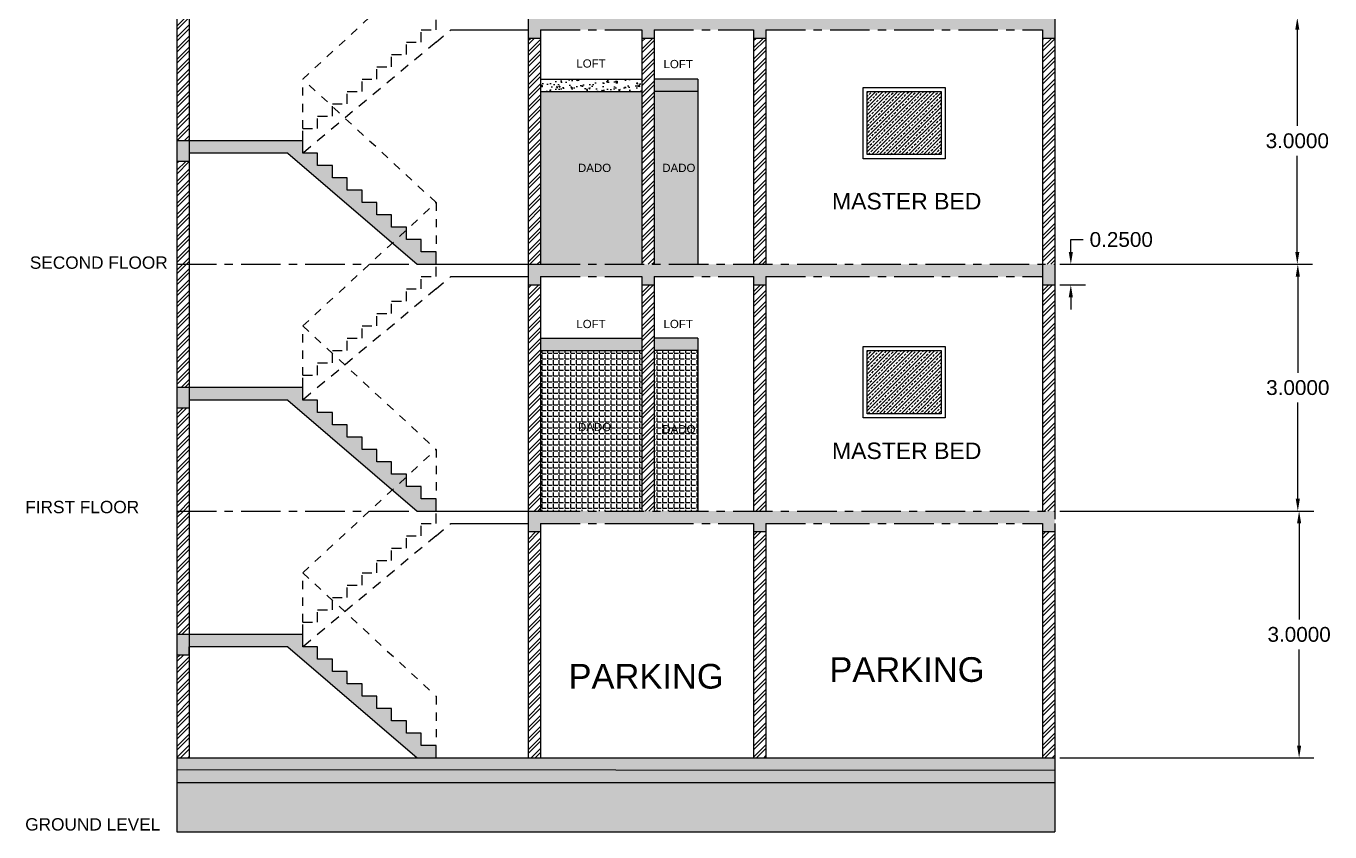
# Model space of a CAD drawing. Header units: millimetres. Extents: x 2637 to 2769, y 1120 to 1169.
# Drawn here: x 2748.76 to 2764.61, y 1136.3 to 1146.09 of the extents above; entities that cross this region are included whole.
import ezdxf

# ---------------------------------------------------------------- set-up
doc = ezdxf.new("R2010")
doc.units = ezdxf.units.MM
for name, pattern in [('ACAD_ISO02W100', [15, 12, -3]), ('ACAD_ISO04W100', [30, 24, -3, 0, -3]), ('ACAD_ISO07W100', [3, 0, -3])]:
    doc.linetypes.add(name, pattern=pattern)
doc.styles.get("Standard").update_dxf_attribs({"font": 'arial.ttf'})
doc.dimstyles.get("Standard").update_dxf_attribs({"dimtxt": 0.18, "dimasz": 0.15, "dimexe": 0.18, "dimexo": 0.0625, "dimgap": 0.09, "dimtad": 0, "dimtih": 1, "dimtoh": 1, "dimdec": 4, "dimzin": 0, "dimdsep": 46, "dimtxsty": 'Standard', "dimcen": 0.09, "dimadec": 0, "dimazin": 0, "dimtfac": 1, "dimtdec": 4, "dimtofl": 0, "dimtmove": 0, "dimatfit": 3, "dimfxl": 1, "dimtolj": 1, "dimtzin": 0, "dimarcsym": 0})
pattern_1 = [(50, (-29.05243, 0), (0.182184669, -0.0159390855), [0.01905, -0.20955]), (355, (-29.05243, 0), (-0.035243421, 0.191056845), [0.01524, -0.167640584]), (100.451445, (-29.03725, -0.00133), (0.146941247, 0.175117752), [0.016190009, -0.178090245]), (46.1842, (-29.05243, 0.0508), (0.271079041, -0.042042328), [0.028575, -0.314325]), (96.635558, (-29.02984, 0.0473), (0.237404134, 0.247426125), [0.024285023, -0.267135608]), (351.184151, (-29.05243, 0.0508), (0.237404134, 0.247426125), [0.022859967, -0.251459732]), (21, (-29.02703, 0.0381), (0.151614391, -0.102265198), [0.01905, -0.20955]), (326, (-29.02703, 0.0381), (0.061802028, 0.184187966), [0.01524, -0.16764]), (71.451445, (-29.0144, 0.02958), (0.213416419, 0.081922769), [0.016190009, -0.178089938]), (37.5, (-29.052435, 0), (0.0030886033, 0.0845550389), [0, -0.165608, 0, -0.17018, 0, -0.168275]), (7.5, (-29.052435, 0), (0.0668196625, 0.1001805748), [0, -0.097028, 0, -0.161798, 0, -0.064135]), (327.5, (-29.10908, 0), (0.1355905952, -0.005728744), [0, -0.0635, 0, -0.19812, 0, -0.26289]), (317.5, (-29.13448, 0), (0.1481291814, 0.025426491), [0, -0.08255, 0, -0.131572, 0, -0.18669])]
pattern_2 = [(0, (-29.052435, 0), (0, 0.06985), [0.0508, -0.01905]), (90, (-29.052435, 0), (-0.06985, 4e-18), [0.0508, -0.01905])]
pattern_3 = [(45, (-29.052435, 0), (-0.067351921, 0.067351921), []), (45, (-29.00753, 0), (-0.067351921, 0.067351921), [])]

# ---------------------------------------------------------------- blocks, each defined once
blk = doc.blocks.new('*D41')
at = {"color": 0, "linetype": 'Continuous', "lineweight": -2, "ltscale": 0.0001, "transparency": 16777216}
for p, q in [((2761.323, 1140.196), (2764.411, 1140.196)), ((2764.231, 1140.046), (2764.231, 1138.878)), ((2764.231, 1137.346), (2764.231, 1138.514)), ((2761.323, 1137.196), (2764.411, 1137.196))]:
    blk.add_line(p, q, dxfattribs=at)
at = {"color": 0, "linetype": 'Continuous', "ltscale": 0.0001, "transparency": 16777216}
for points in [[(2764.206, 1140.046), (2764.256, 1140.046), (2764.231, 1140.196)], [(2764.206, 1137.346), (2764.256, 1137.346), (2764.231, 1137.196)]]:
    blk.add_solid(points, dxfattribs=at)
at = {"layer": 'Defpoints', "color": 0, "linetype": 'Continuous', "ltscale": 0.0001, "transparency": 16777216}
for p in [(2761.26, 1140.196), (2764.231, 1140.196), (2761.26, 1137.196)]:
    blk.add_point(p, dxfattribs=at)
at = {"color": 0, "linetype": 'Continuous', "ltscale": 0.0001, "transparency": 16777216, "insert": (2764.231, 1138.696), "char_height": 0.18, "attachment_point": 5}
blk.add_mtext('\\A1;3.0000', dxfattribs=at)
blk = doc.blocks.new('*D42')
at = {"color": 0, "linetype": 'Continuous', "lineweight": -2, "ltscale": 0.0001, "transparency": 16777216}
for p, q in [((2761.323, 1143.196), (2764.395, 1143.196)), ((2764.215, 1143.046), (2764.215, 1141.878)), ((2764.215, 1140.346), (2764.215, 1141.514)), ((2761.323, 1140.196), (2764.395, 1140.196))]:
    blk.add_line(p, q, dxfattribs=at)
at = {"color": 0, "linetype": 'Continuous', "ltscale": 0.0001, "transparency": 16777216}
for points in [[(2764.19, 1143.046), (2764.24, 1143.046), (2764.215, 1143.196)], [(2764.19, 1140.346), (2764.24, 1140.346), (2764.215, 1140.196)]]:
    blk.add_solid(points, dxfattribs=at)
at = {"layer": 'Defpoints', "color": 0, "linetype": 'Continuous', "ltscale": 0.0001, "transparency": 16777216}
for p in [(2761.26, 1143.196), (2764.215, 1143.196), (2761.26, 1140.196)]:
    blk.add_point(p, dxfattribs=at)
at = {"color": 0, "linetype": 'Continuous', "ltscale": 0.0001, "transparency": 16777216, "insert": (2764.215, 1141.696), "char_height": 0.18, "attachment_point": 5}
blk.add_mtext('\\A1;3.0000', dxfattribs=at)
blk = doc.blocks.new('*D43')
at = {"color": 0, "linetype": 'Continuous', "lineweight": -2, "ltscale": 0.0001, "transparency": 16777216}
for p, q in [((2761.323, 1146.196), (2764.389, 1146.196)), ((2764.209, 1146.046), (2764.209, 1144.878)), ((2764.209, 1143.346), (2764.209, 1144.514)), ((2761.323, 1143.196), (2764.389, 1143.196))]:
    blk.add_line(p, q, dxfattribs=at)
at = {"color": 0, "linetype": 'Continuous', "ltscale": 0.0001, "transparency": 16777216}
for points in [[(2764.184, 1146.046), (2764.234, 1146.046), (2764.209, 1146.196)], [(2764.184, 1143.346), (2764.234, 1143.346), (2764.209, 1143.196)]]:
    blk.add_solid(points, dxfattribs=at)
at = {"layer": 'Defpoints', "color": 0, "linetype": 'Continuous', "ltscale": 0.0001, "transparency": 16777216}
for p in [(2761.26, 1146.196), (2764.209, 1146.196), (2761.26, 1143.196)]:
    blk.add_point(p, dxfattribs=at)
at = {"color": 0, "linetype": 'Continuous', "ltscale": 0.0001, "transparency": 16777216, "insert": (2764.209, 1144.696), "char_height": 0.18, "attachment_point": 5}
blk.add_mtext('\\A1;3.0000', dxfattribs=at)
blk = doc.blocks.new('*D47')
at = {"color": 0, "linetype": 'Continuous', "lineweight": -2, "ltscale": 0.0001, "transparency": 16777216}
for p, q in [((2761.456, 1143.346), (2761.456, 1143.496)), ((2761.456, 1143.496), (2761.606, 1143.496)), ((2761.323, 1143.196), (2761.636, 1143.196)), ((2761.323, 1142.946), (2761.636, 1142.946)), ((2761.456, 1142.796), (2761.456, 1142.646))]:
    blk.add_line(p, q, dxfattribs=at)
at = {"color": 0, "linetype": 'Continuous', "ltscale": 0.0001, "transparency": 16777216}
for points in [[(2761.431, 1143.346), (2761.481, 1143.346), (2761.456, 1143.196)], [(2761.431, 1142.796), (2761.481, 1142.796), (2761.456, 1142.946)]]:
    blk.add_solid(points, dxfattribs=at)
at = {"layer": 'Defpoints', "color": 0, "linetype": 'Continuous', "ltscale": 0.0001, "transparency": 16777216}
for p in [(2761.26, 1143.196), (2761.456, 1143.196), (2761.26, 1142.946)]:
    blk.add_point(p, dxfattribs=at)
at = {"color": 0, "linetype": 'Continuous', "ltscale": 0.0001, "transparency": 16777216, "insert": (2762.069, 1143.496), "char_height": 0.18, "attachment_point": 5}
blk.add_mtext('\\A1;0.2500', dxfattribs=at)

msp = doc.modelspace()

# ---------------------------------------------------------------- hatches: boundary and pattern name
at = {"linetype": 'Continuous', "ltscale": 0.0001}
h = msp.add_hatch(dxfattribs=at)
h.set_pattern_fill('ANSI32', color=0, scale=0.01)
h.set_pattern_definition(pattern_3)
h.paths.add_polyline_path([(2755.01019, 1145.9461), (2754.86019, 1145.9461), (2754.86019, 1143.1961), (2755.01019, 1143.1961)])
h.paths.add_polyline_path([(2757.74991, 1145.9461), (2757.60019, 1145.9461), (2757.60019, 1143.1961), (2757.74991, 1143.1961)])
h.paths.add_polyline_path([(2756.39019, 1145.9461), (2756.24019, 1145.9461), (2756.24019, 1143.1961), (2756.39019, 1143.1961)])
h.paths.add_polyline_path([(2761.26019, 1145.9461), (2761.11019, 1145.9461), (2761.11019, 1143.1961), (2761.26019, 1143.1961)])
h.paths.add_polyline_path([(2750.74019, 1146.1961), (2750.59019, 1146.1961), (2750.59019, 1144.6961), (2750.74019, 1144.6961)])
h.paths.add_polyline_path([(2750.74019, 1147.4461), (2750.59019, 1147.4461), (2750.59019, 1146.1961), (2750.74019, 1146.1961)])
h.paths.add_polyline_path([(2750.74019, 1149.1961), (2750.59019, 1149.1961), (2750.59019, 1147.6961), (2750.74019, 1147.6961)])
h.paths.add_polyline_path([(2750.74019, 1152.2461), (2754.86019, 1152.2461), (2754.86019, 1149.1961), (2755.01019, 1149.1961), (2755.01019, 1152.3961), (2750.59019, 1152.3961), (2750.59019, 1149.1961), (2750.74019, 1149.1961)])
h.paths.add_polyline_path([(2755.01019, 1148.9461), (2754.86019, 1148.9461), (2754.86019, 1146.1961), (2755.01019, 1146.1961)])
h.paths.add_polyline_path([(2756.39019, 1148.9461), (2756.24019, 1148.9461), (2756.24019, 1146.1961), (2756.39019, 1146.1961)])
h.paths.add_polyline_path([(2757.74991, 1148.9461), (2757.60019, 1148.9461), (2757.60019, 1146.1961), (2757.74991, 1146.1961)])
h.paths.add_polyline_path([(2761.26019, 1148.9461), (2761.11019, 1148.9461), (2761.11019, 1146.1961), (2761.26019, 1146.1961)])
at = {"linetype": 'ACAD_ISO07W100', "ltscale": 0.0001}
h = msp.add_hatch(dxfattribs=at)
h.set_pattern_fill('AR-CONC', color=0, scale=0.001)
h.set_pattern_definition(pattern_1)
h.paths.add_polyline_path([(2752.12019, 1138.6961), (2750.74019, 1138.6961), (2750.74019, 1138.5461), (2751.94019, 1138.5461), (2753.51016, 1137.1961), (2753.74019, 1137.1961), (2753.74019, 1137.3461), (2753.56019, 1137.3461), (2753.56019, 1137.4961), (2753.38019, 1137.4961), (2753.38019, 1137.6461), (2753.20019, 1137.6461), (2753.20019, 1137.7961), (2753.02019, 1137.7961), (2753.02019, 1137.9461), (2752.84019, 1137.9461), (2752.84019, 1138.0961), (2752.66019, 1138.0961), (2752.66019, 1138.2461), (2752.48019, 1138.2461), (2752.48019, 1138.3961), (2752.30019, 1138.3961), (2752.30019, 1138.5461), (2752.12019, 1138.5461)])
h.paths.add_polyline_path([(2750.74019, 1138.6961), (2750.59019, 1138.6961), (2750.59019, 1138.4461), (2750.74019, 1138.4461), (2750.74019, 1138.5461)])
h.paths.add_polyline_path([(2750.74019, 1141.6961), (2750.59019, 1141.6961), (2750.59019, 1141.4461), (2750.74019, 1141.4461)])
h.paths.add_polyline_path([(2752.12019, 1141.6961), (2750.74019, 1141.6961), (2750.74019, 1141.5461), (2751.94019, 1141.5461), (2753.20945, 1140.45467), (2753.38019, 1140.61276), (2753.38019, 1140.6461), (2753.20019, 1140.6461), (2753.20019, 1140.7961), (2753.02019, 1140.7961), (2753.02019, 1140.9461), (2752.84019, 1140.9461), (2752.84019, 1141.0961), (2752.66019, 1141.0961), (2752.66019, 1141.2461), (2752.48019, 1141.2461), (2752.48019, 1141.3961), (2752.30019, 1141.3961), (2752.30019, 1141.5461), (2752.12019, 1141.5461)])
h.paths.add_polyline_path([(2752.12019, 1144.6961), (2750.74019, 1144.6961), (2750.74019, 1144.5461), (2751.94019, 1144.5461), (2753.20945, 1143.45467), (2753.38019, 1143.61276), (2753.38019, 1143.6461), (2753.20019, 1143.6461), (2753.20019, 1143.7961), (2753.02019, 1143.7961), (2753.02019, 1143.9461), (2752.84019, 1143.9461), (2752.84019, 1144.0961), (2752.66019, 1144.0961), (2752.66019, 1144.2461), (2752.48019, 1144.2461), (2752.48019, 1144.3961), (2752.30019, 1144.3961), (2752.30019, 1144.5461), (2752.12019, 1144.5461)])
h.paths.add_polyline_path([(2750.74019, 1144.6961), (2750.59019, 1144.6961), (2750.59019, 1144.4461), (2750.74019, 1144.4461)])
h.paths.add_polyline_path([(2753.74019, 1140.3461), (2753.56019, 1140.3461), (2753.56019, 1140.4961), (2753.38019, 1140.4961), (2753.38019, 1140.61276), (2753.20945, 1140.45467), (2753.51016, 1140.1961), (2753.74019, 1140.1961)])
h.paths.add_polyline_path([(2753.56019, 1143.4961), (2753.38019, 1143.4961), (2753.38019, 1143.61276), (2753.20945, 1143.45467), (2753.51016, 1143.1961), (2753.74019, 1143.1961), (2753.74019, 1143.3461), (2753.56019, 1143.3461)])
h.paths.add_polyline_path([(2750.74019, 1147.6961), (2750.59019, 1147.6961), (2750.59019, 1147.4461), (2750.74019, 1147.4461)])
h.paths.add_polyline_path([(2752.12019, 1147.6961), (2750.74019, 1147.6961), (2750.74019, 1147.5461), (2751.94019, 1147.5461), (2753.20945, 1146.45467), (2753.38019, 1146.61276), (2753.38019, 1146.6461), (2753.20019, 1146.6461), (2753.20019, 1146.7961), (2753.02019, 1146.7961), (2753.02019, 1146.9461), (2752.84019, 1146.9461), (2752.84019, 1147.0961), (2752.66019, 1147.0961), (2752.66019, 1147.2461), (2752.48019, 1147.2461), (2752.48019, 1147.3961), (2752.30019, 1147.3961), (2752.30019, 1147.5461), (2752.12019, 1147.5461)])
h.paths.add_polyline_path([(2753.56019, 1146.4961), (2753.38019, 1146.4961), (2753.38019, 1146.61276), (2753.20945, 1146.45467), (2753.51016, 1146.1961), (2753.74019, 1146.1961), (2753.74019, 1146.3461), (2753.56019, 1146.3461)])
h.paths.add_polyline_path([(2755.01019, 1149.1961), (2754.86019, 1149.1961), (2754.86019, 1148.9461), (2755.01019, 1148.9461)])
h.paths.add_polyline_path([(2761.11019, 1149.1961), (2755.01019, 1149.1961), (2755.01019, 1149.0461), (2756.24019, 1149.0461), (2756.24019, 1148.9461), (2756.39019, 1148.9461), (2756.39019, 1149.0461), (2757.60019, 1149.0461), (2757.60019, 1148.9461), (2757.74991, 1148.9461), (2757.74991, 1149.0461), (2761.11019, 1149.0461)])
h.paths.add_polyline_path([(2761.26019, 1149.1961), (2761.11019, 1149.1961), (2761.11019, 1149.0461), (2761.11019, 1148.9461), (2761.26019, 1148.9461)])
h.paths.add_polyline_path([(2761.26019, 1146.1961), (2755.01019, 1146.1961), (2754.86019, 1146.1961), (2754.86019, 1145.9461), (2755.01019, 1145.9461), (2755.01019, 1146.0461), (2756.24019, 1146.0461), (2756.24019, 1145.9461), (2756.39019, 1145.9461), (2756.39019, 1146.0461), (2757.60019, 1146.0461), (2757.60019, 1145.9461), (2757.74991, 1145.9461), (2757.74991, 1146.0461), (2761.11019, 1146.0461), (2761.11019, 1145.9461), (2761.26019, 1145.9461)])
h.paths.add_polyline_path([(2761.11019, 1143.1961), (2755.01019, 1143.1961), (2754.86019, 1143.1961), (2754.86019, 1142.9461), (2755.01019, 1142.9461), (2755.01019, 1143.0461), (2756.24019, 1143.0461), (2756.24019, 1142.9461), (2756.39019, 1142.9461), (2756.39019, 1143.0461), (2757.60019, 1143.0461), (2757.60019, 1142.9461), (2757.74991, 1142.9461), (2757.74991, 1143.0461), (2761.11019, 1143.0461)])
h.paths.add_polyline_path([(2761.26019, 1143.1961), (2761.11019, 1143.1961), (2761.11019, 1142.9461), (2761.26019, 1142.9461)])
at = {"linetype": 'Continuous', "ltscale": 0.0001}
h = msp.add_hatch(dxfattribs=at)
h.set_pattern_fill('AR-CONC', color=0, scale=0.001)
h.set_pattern_definition(pattern_1)
h.paths.add_polyline_path([(2756.39019, 1145.4461), (2756.39019, 1145.2961), (2756.92019, 1145.2961), (2756.92019, 1145.4461)])
h.paths.add_polyline_path([(2756.24019, 1148.2961), (2756.24019, 1148.4461), (2755.01019, 1148.4461), (2755.01019, 1148.2961)])
h.paths.add_polyline_path([(2756.92019, 1148.2961), (2756.92019, 1148.4461), (2756.39019, 1148.4461), (2756.39019, 1148.2961)])
h.paths.add_polyline_path([(2755.01019, 1142.2961), (2755.01019, 1142.1461), (2756.24019, 1142.1461), (2756.24019, 1142.2961)])
h.paths.add_polyline_path([(2756.39019, 1142.2961), (2756.39019, 1142.1461), (2756.92019, 1142.1461), (2756.92019, 1142.2961)])
h = msp.add_hatch(dxfattribs=at)
h.set_pattern_fill('ANGLE', color=0, scale=0.01)
h.set_pattern_definition(pattern_2)
h.paths.add_polyline_path([(2755.01019, 1148.2961), (2755.01019, 1146.1961), (2756.24019, 1146.1961), (2756.24019, 1148.2961)])
h.paths.add_polyline_path([(2756.39019, 1146.1961), (2756.92019, 1146.1961), (2756.92019, 1148.2961), (2756.39019, 1148.2961)])
h.paths.add_polyline_path([(2756.24019, 1145.2961), (2755.01019, 1145.2961), (2755.01019, 1143.1961), (2756.24019, 1143.1961)])
h.paths.add_polyline_path([(2756.39019, 1143.1961), (2756.92019, 1143.1961), (2756.92019, 1145.2961), (2756.39019, 1145.2961)])
h.paths.add_polyline_path([(2755.42895, 1147.26115), (2755.88256, 1147.26115), (2755.88256, 1147.46722), (2755.42895, 1147.46722)], flags=24)
h.paths.add_polyline_path([(2756.41566, 1147.26115), (2756.86927, 1147.26115), (2756.86927, 1147.46722), (2756.41566, 1147.46722)], flags=24)
h.paths.add_polyline_path([(2755.42895, 1144.26115), (2755.88256, 1144.26115), (2755.88256, 1144.46722), (2755.42895, 1144.46722)], flags=24)
h.paths.add_polyline_path([(2756.45363, 1144.26115), (2756.90724, 1144.26115), (2756.90724, 1144.46722), (2756.45363, 1144.46722)], flags=24)
h = msp.add_hatch(dxfattribs=at)
h.set_pattern_fill('AR-CONC', color=0, scale=0.001)
h.set_pattern_definition(pattern_1)
h.paths.add_polyline_path([(2755.01019, 1145.4461), (2755.01019, 1145.2961), (2756.24019, 1145.2961), (2756.24019, 1145.4461)])
at = {"ltscale": 0.0001}
h = msp.add_hatch(dxfattribs=at)
h.set_pattern_fill('ANSI33', color=0, scale=0.01)
h.set_pattern_definition([(45, (-29.052435, 3.15), (-0.0449012806, 0.0449012806), []), (45, (-29.007534, 3.15), (-0.0449012806, 0.0449012806), [0.03175, -0.015875])])
h.paths.add_polyline_path([(2758.98019, 1145.2961), (2758.98019, 1144.52925), (2759.88019, 1144.52925), (2759.88019, 1145.2961)])
at = {"linetype": 'Continuous', "ltscale": 0.0001}
h = msp.add_hatch(dxfattribs=at)
h.set_pattern_fill('ANSI32', color=0, scale=0.01)
h.set_pattern_definition(pattern_3)
h.paths.add_polyline_path([(2750.74019, 1141.4461), (2750.59019, 1141.4461), (2750.59019, 1140.1961), (2750.74019, 1140.1961)])
h.paths.add_polyline_path([(2750.74019, 1143.1961), (2750.59019, 1143.1961), (2750.59019, 1141.6961), (2750.74019, 1141.6961)])
h.paths.add_polyline_path([(2750.74019, 1144.4461), (2750.59019, 1144.4461), (2750.59019, 1143.1961), (2750.74019, 1143.1961)])
h.paths.add_polyline_path([(2755.01019, 1142.9461), (2754.86019, 1142.9461), (2754.86019, 1140.1961), (2755.01019, 1140.1961)])
h.paths.add_polyline_path([(2756.39019, 1142.9461), (2756.24019, 1142.9461), (2756.24019, 1140.1961), (2756.39019, 1140.1961)])
h.paths.add_polyline_path([(2757.74991, 1142.9461), (2757.60019, 1142.9461), (2757.60019, 1140.1961), (2757.74991, 1140.1961)])
h.paths.add_polyline_path([(2761.26019, 1142.9461), (2761.11019, 1142.9461), (2761.11019, 1140.1961), (2761.26019, 1140.1961)])
h = msp.add_hatch(dxfattribs=at)
h.set_pattern_fill('ANGLE', color=0, scale=0.01)
h.set_pattern_definition(pattern_2)
h.paths.add_polyline_path([(2755.01019, 1142.1461), (2755.01019, 1140.1961), (2756.24019, 1140.1961), (2756.24019, 1142.1461)])
h.paths.add_polyline_path([(2756.92019, 1142.1461), (2756.39019, 1142.1461), (2756.39019, 1140.1961), (2756.92019, 1140.1961)])
h.paths.add_polyline_path([(2755.42895, 1141.11115), (2755.88256, 1141.11115), (2755.88256, 1141.31722), (2755.42895, 1141.31722)], flags=24)
h.paths.add_polyline_path([(2756.45442, 1141.08446), (2756.90803, 1141.08446), (2756.90803, 1141.29053), (2756.45442, 1141.29053)], flags=24)
at = {"ltscale": 0.0001}
h = msp.add_hatch(dxfattribs=at)
h.set_pattern_fill('ANSI33', color=0, scale=0.01)
h.set_pattern_definition([(45, (-29.052435, 0), (-0.0449012806, 0.0449012806), []), (45, (-29.007534, 0), (-0.0449012806, 0.0449012806), [0.03175, -0.015875])])
h.paths.add_polyline_path([(2758.98019, 1142.1461), (2758.98019, 1141.37925), (2759.88019, 1141.37925), (2759.88019, 1142.1461)])
at = {"linetype": 'Continuous', "ltscale": 0.0001}
h = msp.add_hatch(dxfattribs=at)
h.set_pattern_fill('ANSI32', color=0, scale=0.01)
h.set_pattern_definition(pattern_3)
h.paths.add_polyline_path([(2750.59019, 1138.6961), (2750.74019, 1138.6961), (2750.74019, 1140.1961), (2750.59019, 1140.1961)])
h = msp.add_hatch(dxfattribs=at)
h.set_pattern_fill('AR-CONC', color=0, scale=0.001)
h.set_pattern_definition(pattern_1)
h.paths.add_polyline_path([(2756.24019, 1140.0461), (2756.39019, 1140.0461), (2757.60019, 1140.0461), (2757.60019, 1139.9461), (2757.74991, 1139.9461), (2757.74991, 1140.0461), (2761.11019, 1140.0461), (2761.11019, 1139.9461), (2761.26019, 1139.9461), (2761.26019, 1140.1961), (2755.01019, 1140.1961), (2754.86019, 1140.1961), (2754.86019, 1139.9461), (2755.01019, 1139.9461), (2755.01019, 1140.0461)])
h = msp.add_hatch(dxfattribs=at)
h.set_pattern_fill('ANSI32', color=0, scale=0.01)
h.set_pattern_definition(pattern_3)
h.paths.add_polyline_path([(2750.59019, 1137.1961), (2750.74019, 1137.1961), (2750.74019, 1138.4461), (2750.59019, 1138.4461)])
h.paths.add_polyline_path([(2754.86019, 1137.1961), (2755.01019, 1137.1961), (2755.01019, 1139.9461), (2754.86019, 1139.9461)])
h.paths.add_polyline_path([(2757.60019, 1137.1961), (2757.74991, 1137.1961), (2757.74991, 1139.9461), (2757.60019, 1139.9461)])
h.paths.add_polyline_path([(2761.11019, 1137.1961), (2761.26019, 1137.1961), (2761.26019, 1139.9461), (2761.11019, 1139.9461)])
at = {"linetype": 'ACAD_ISO07W100', "ltscale": 0.0001}
h = msp.add_hatch(dxfattribs=at)
h.set_pattern_fill('AR-CONC', color=0, scale=0.001)
h.set_pattern_definition(pattern_1)
h.paths.add_polyline_path([(2761.26019, 1137.1961), (2755.01019, 1137.1961), (2750.59019, 1137.1961), (2750.59019, 1137.05538), (2761.26019, 1137.04683)])
h = msp.add_hatch(dxfattribs=at)
h.set_pattern_fill('AR-SAND', color=0, scale=0.001)
h.set_pattern_definition([(37.5, (-29.052435, 0), (-0.0016000313, 0.04894132373), [0, -0.038608, 0, -0.04318, 0, -0.041275]), (7.5, (-29.052435, 0), (0.0449523283, 0.07168251), [0, -0.020828, 0, -0.034798, 0, -0.013335]), (327.5, (-29.083677, 0), (0.079099237, 0.00014371847), [0, -0.0127, 0, -0.04572, 0, -0.05969]), (317.5, (-29.08368, 0), (0.0763556452, 0.0222929323), [0, -0.00635, 0, -0.029972, 0, -0.03429])])
h.paths.add_polyline_path([(2761.26019, 1137.04683), (2750.59019, 1137.05538), (2750.59019, 1136.8961), (2761.26019, 1136.8961)])
h = msp.add_hatch(dxfattribs=at)
h.set_pattern_fill('GRAVEL', color=0, scale=0.01)
h.set_pattern_definition([(228.0127875, (-28.869555, 0.254), (-2.03200000016, -2.28599999986), [0.034172144, -3.383048364]), (184.969741, (-28.892415, 0.2286), (3.047999998794, 0.25400001447), [0.058640472, -5.80540489]), (132.5104471, (-28.950835, 0.22352), (2.54000000107, -2.793999999025), [0.041348152, -4.09347228]), (267.273689, (-29.049895, 0.16002), (0.25400000053, 5.079999999973), [0.053400452, -5.286643743]), (292.8336542, (-29.052435, 0.10668), (-1.270000000106, 3.047999999956), [0.05236337, -5.183980775]), (357.273689, (-29.032115, 0.05842), (-5.079999999973, 0.25400000053), [0.053400452, -5.286643743]), (37.69424047, (-28.978775, 0.05588), (-3.301999999854, -2.54000000019), [0.070619366, -6.991311531]), (72.25532837, (-28.922895, 0.09906), (1.778000000478, 5.587999999848), [0.066671952, -6.60052566]), (121.4295656, (-28.902575, 0.16256), (-2.03200000029, 3.301999999823), [0.0535813, -5.30455457]), (175.2363583, (-28.930515, 0.20828), (2.79399999996, -0.25400000044), [0.061171328, -2.997393695]), (222.3974378, (-28.991475, 0.21336), (-3.047999999902, -2.794000000106), [0.079107792, -7.831677251]), (138.8140748, (-28.798435, 0.15748), (-1.7779999999, 1.52400000012), [0.027000454, -2.673056582]), (171.4692344, (-28.818755, 0.17526), (3.30200000009, -0.507999999424), [0.051368198, -5.0854639]), (225, (-28.86955, 0.18288), (-4e-17, -0.254), [0.035920934, -0.32328931]), (203.1985905, (-28.887335, 0.21336), (1.27000000003, 0.5079999999), [0.019344132, -1.915062237]), (291.8014095, (-28.905115, 0.20574), (-0.25400000005, 0.762), [0.027356562, -1.3404753]), (30.9637565, (-28.894955, 0.18034), (0.762, 0.508), [0.044431966, -1.436629815]), (161.5650512, (-28.856855, 0.2032), (0.508, -0.254), [0.032128714, -0.771089812]), (16.38954033, (-29.052435, 0.20574), (2.54, 0.762), [0.0450088, -4.455882667]), (70.34617594, (-29.009255, 0.21844), (-1.01600000009, -2.79399999997), [0.037759894, -3.738221568]), (293.1985905, (-28.856855, 0.254), (-0.5079999999, 1.27000000004), [0.03868801, -1.895718359]), (343.61045967, (-28.841615, 0.21844), (-2.54000000005, 0.76199999982), [0.0450088, -4.455882667]), (339.4439548, (-29.052435, 0.04826), (-1.27, 0.508), [0.04340352, -2.126773431]), (294.7751406, (-29.011795, 0.03302), (-1.27000000151, 2.79399999931), [0.036367212, -3.600359338]), (66.8014095, (-28.854315, 0), (0.50799999992, 1.27000000003), [0.03868801, -1.895718359]), (17.35402464, (-28.839075, 0.03556), (-3.301999999934, -1.01600000021), [0.042578274, -4.215237598]), (69.4439548, (-28.978775, 0), (-0.508, -1.27), [0.02170176, -2.148475191]), (101.3099325, (-28.869555, 0), (-0.254, 1.016), [0.01295146, -1.282199496]), (165.9637565, (-28.872095, 0.0127), (0.762, -0.254), [0.05236337, -0.994905459]), (186.00900596, (-28.922895, 0.0254), (2.539999999987, 0.254000000133), [0.0485267, -4.804136486]), (303.6900675, (-28.894955, 0.15748), (-0.254, 0.508), [0.036632388, -0.879177636]), (353.1572266, (-28.874635, 0.127), (4.318000000027, -0.507999999774), [0.063955676, -6.331600907]), (60.9453959, (-28.811135, 0.11938), (-1.01600000003, -1.77799999998), [0.026150824, -2.588939232]), (90, (-28.79843, 0.14224), (-0.254, 0.254), [0.01524, -0.23876]), (120.25643716, (-28.927975, 0.03302), (1.01599999988, -1.77800000007), [0.035286696, -3.493394077]), (48.0127875, (-28.945755, 0.0635), (2.03200000017, 2.28599999985), [0.068344288, -3.34887622]), (0, (-28.90003, 0.1143), (0.254, 0.254), [0.06604, -0.18796]), (325.3048465, (-28.833995, 0.1143), (2.54000000096, -1.777999998625), [0.040160956, -3.975931672]), (254.0546041, (-28.800975, 0.09144), (-0.254, -1.016), [0.036982908, -1.812165004]), (207.64597536, (-28.811135, 0.05588), (-4.826000000177, -2.539999999663), [0.06021451, -5.961246442]), (175.42607874, (-28.864475, 0.02794), (-3.302, 0.254), [0.063702946, -6.306584646])])
h.paths.add_polyline_path([(2761.26019, 1136.8961), (2750.59019, 1136.8961), (2750.59019, 1136.2961), (2761.26019, 1136.2961)])

# ---------------------------------------------------------------- linework, layer by layer
at = {"color": 0, "ltscale": 0.01}
for p, q in [((2750.59019, 1152.3961), (2750.59019, 1136.2961)), ((2750.74019, 1152.2461), (2750.74019, 1137.1961)), ((2754.86019, 1152.2461), (2754.86019, 1137.1961)), ((2755.01019, 1146.0461), (2755.01019, 1143.1961)), ((2755.01019, 1143.0461), (2755.01019, 1140.1961)), ((2755.01019, 1140.0461), (2755.01019, 1137.1961)), ((2750.59019, 1137.1961), (2755.01019, 1137.1961)), ((2750.59019, 1137.05538), (2761.26019, 1137.04683)), ((2750.59019, 1136.8961), (2761.26019, 1136.8961)), ((2750.59019, 1136.2961), (2761.26019, 1136.2961))]:
    msp.add_line(p, q, dxfattribs=at)
at = {"color": 7, "ltscale": 0.0001}
for p, q in [((2761.26019, 1149.1961), (2761.26019, 1140.1961)), ((2756.24019, 1146.0461), (2756.24019, 1143.1961)), ((2756.39019, 1146.0461), (2756.39019, 1143.1961)), ((2757.60019, 1146.0461), (2757.60019, 1143.1961)), ((2757.74991, 1146.0461), (2757.74991, 1143.1961)), ((2761.11019, 1146.0461), (2761.11019, 1140.1961)), ((2755.01019, 1145.4461), (2756.24019, 1145.4461)), ((2756.92019, 1145.4461), (2756.92019, 1143.1961)), ((2755.01019, 1145.2961), (2756.24019, 1145.2961)), ((2756.24019, 1143.0461), (2756.24019, 1140.1961)), ((2756.39019, 1143.0461), (2756.39019, 1140.1961)), ((2757.60019, 1143.0461), (2757.60019, 1140.1961)), ((2757.74991, 1143.0461), (2757.74991, 1140.1961)), ((2755.01019, 1142.2961), (2756.24019, 1142.2961)), ((2756.92019, 1142.2961), (2756.92019, 1142.2961)), ((2756.92019, 1142.2961), (2756.92019, 1140.1961)), ((2755.01019, 1142.1461), (2756.24019, 1142.1461)), ((2757.60019, 1140.0461), (2757.60019, 1137.1961)), ((2757.74991, 1140.0461), (2757.74991, 1137.1961)), ((2761.11019, 1140.0461), (2761.11019, 1137.1961)), ((2761.26019, 1140.0461), (2761.26019, 1136.2961)), ((2755.01019, 1137.1961), (2761.26019, 1137.1961))]:
    msp.add_line(p, q, dxfattribs=at)
at = {"color": 4, "linetype": 'ACAD_ISO07W100', "ltscale": 0.01}
for p, q in [((2752.12019, 1145.4461), (2753.74019, 1146.9461)), ((2752.12019, 1144.8461), (2752.12019, 1145.4461)), ((2753.74019, 1143.9461), (2752.12019, 1145.4461)), ((2752.12019, 1142.4461), (2753.74019, 1143.9461)), ((2753.74019, 1143.9461), (2753.74019, 1143.3461)), ((2752.12019, 1141.8461), (2752.12019, 1142.4461)), ((2752.12019, 1142.4461), (2753.74019, 1140.9461)), ((2752.12019, 1139.4461), (2753.74019, 1140.9461)), ((2753.74019, 1140.9461), (2753.74019, 1140.3461)), ((2752.12019, 1138.8461), (2752.12019, 1139.4461)), ((2752.12019, 1139.4461), (2753.74019, 1137.9461)), ((2753.74019, 1137.9461), (2753.74019, 1137.3461))]:
    msp.add_line(p, q, dxfattribs=at)
at = {"color": 4, "linetype": 'ACAD_ISO02W100', "ltscale": 0.01}
for p, q in [((2753.74019, 1146.0461), (2753.74019, 1146.1961)), ((2753.56019, 1145.8961), (2753.56019, 1146.0461)), ((2753.56019, 1146.0461), (2753.74019, 1146.0461)), ((2753.74019, 1145.8961), (2753.92019, 1146.0461)), ((2753.74019, 1145.8961), (2752.12019, 1144.5461)), ((2753.38019, 1145.7461), (2753.38019, 1145.8961)), ((2753.38019, 1145.8961), (2753.56019, 1145.8961)), ((2753.20019, 1145.5961), (2753.20019, 1145.7461)), ((2753.20019, 1145.7461), (2753.38019, 1145.7461)), ((2753.02019, 1145.4461), (2753.02019, 1145.5961)), ((2753.02019, 1145.5961), (2753.20019, 1145.5961)), ((2752.84019, 1145.2961), (2752.84019, 1145.4461)), ((2752.84019, 1145.4461), (2753.02019, 1145.4461)), ((2752.66019, 1145.1461), (2752.66019, 1145.2961)), ((2752.66019, 1145.2961), (2752.84019, 1145.2961)), ((2752.48019, 1144.9961), (2752.48019, 1145.1461)), ((2752.48019, 1145.1461), (2752.66019, 1145.1461)), ((2752.30019, 1144.8461), (2752.30019, 1144.9961)), ((2752.30019, 1144.9961), (2752.48019, 1144.9961)), ((2752.12019, 1144.6961), (2752.12019, 1144.8461)), ((2752.12019, 1144.8461), (2752.30019, 1144.8461)), ((2753.74019, 1143.0461), (2753.74019, 1143.1961)), ((2753.56019, 1142.8961), (2753.56019, 1143.0461)), ((2753.56019, 1143.0461), (2753.74019, 1143.0461)), ((2753.74019, 1142.8961), (2753.92019, 1143.0461)), ((2753.74019, 1142.8961), (2752.12019, 1141.5461)), ((2753.38019, 1142.7461), (2753.38019, 1142.8961)), ((2753.38019, 1142.8961), (2753.56019, 1142.8961)), ((2753.20019, 1142.5961), (2753.20019, 1142.7461)), ((2753.20019, 1142.7461), (2753.38019, 1142.7461)), ((2753.02019, 1142.4461), (2753.02019, 1142.5961)), ((2753.02019, 1142.5961), (2753.20019, 1142.5961)), ((2752.84019, 1142.2961), (2752.84019, 1142.4461)), ((2752.84019, 1142.4461), (2753.02019, 1142.4461)), ((2752.66019, 1142.1461), (2752.66019, 1142.2961)), ((2752.66019, 1142.2961), (2752.84019, 1142.2961)), ((2752.48019, 1141.9961), (2752.48019, 1142.1461)), ((2752.48019, 1142.1461), (2752.66019, 1142.1461)), ((2752.30019, 1141.8461), (2752.30019, 1141.9961)), ((2752.30019, 1141.9961), (2752.48019, 1141.9961)), ((2752.12019, 1141.6961), (2752.12019, 1141.8461)), ((2752.12019, 1141.8461), (2752.30019, 1141.8461)), ((2753.74019, 1140.0461), (2753.74019, 1140.1961)), ((2753.56019, 1139.8961), (2753.56019, 1140.0461)), ((2753.56019, 1140.0461), (2753.74019, 1140.0461)), ((2753.74019, 1139.8961), (2753.92019, 1140.0461)), ((2753.74019, 1139.8961), (2752.12019, 1138.5461)), ((2753.38019, 1139.7461), (2753.38019, 1139.8961)), ((2753.38019, 1139.8961), (2753.56019, 1139.8961)), ((2753.20019, 1139.5961), (2753.20019, 1139.7461)), ((2753.20019, 1139.7461), (2753.38019, 1139.7461)), ((2753.02019, 1139.4461), (2753.02019, 1139.5961)), ((2753.02019, 1139.5961), (2753.20019, 1139.5961)), ((2752.84019, 1139.2961), (2752.84019, 1139.4461)), ((2752.84019, 1139.4461), (2753.02019, 1139.4461)), ((2752.66019, 1139.1461), (2752.66019, 1139.2961)), ((2752.66019, 1139.2961), (2752.84019, 1139.2961)), ((2752.48019, 1138.9961), (2752.48019, 1139.1461)), ((2752.48019, 1139.1461), (2752.66019, 1139.1461)), ((2752.30019, 1138.8461), (2752.30019, 1138.9961)), ((2752.30019, 1138.9961), (2752.48019, 1138.9961)), ((2752.12019, 1138.6961), (2752.12019, 1138.8461)), ((2752.12019, 1138.8461), (2752.30019, 1138.8461))]:
    msp.add_line(p, q, dxfattribs=at)
at = {"color": 4, "ltscale": 0.01}
for p, q in [((2753.92019, 1146.0461), (2754.86019, 1146.0461)), ((2754.86019, 1146.0461), (2754.86019, 1145.9461)), ((2755.01019, 1146.0461), (2755.01019, 1145.9461)), ((2754.86019, 1145.9461), (2755.01019, 1145.9461)), ((2752.12019, 1144.6961), (2750.59019, 1144.6961)), ((2750.59019, 1144.6961), (2750.59019, 1144.4461)), ((2752.12019, 1144.5461), (2752.12019, 1144.6961)), ((2751.94019, 1144.5461), (2750.74019, 1144.5461)), ((2751.94019, 1144.5461), (2753.51016, 1143.1961)), ((2752.30019, 1144.5461), (2752.12019, 1144.5461)), ((2752.30019, 1144.3961), (2752.30019, 1144.5461)), ((2750.74019, 1144.4461), (2750.59019, 1144.4461)), ((2752.48019, 1144.3961), (2752.30019, 1144.3961)), ((2752.48019, 1144.2461), (2752.48019, 1144.3961)), ((2752.66019, 1144.2461), (2752.48019, 1144.2461)), ((2752.66019, 1144.0961), (2752.66019, 1144.2461)), ((2752.84019, 1144.0961), (2752.66019, 1144.0961)), ((2752.84019, 1143.9461), (2752.84019, 1144.0961)), ((2753.02019, 1143.9461), (2752.84019, 1143.9461)), ((2753.02019, 1143.7961), (2753.02019, 1143.9461)), ((2753.20019, 1143.7961), (2753.02019, 1143.7961)), ((2753.20019, 1143.6461), (2753.20019, 1143.7961)), ((2753.38019, 1143.6461), (2753.20019, 1143.6461)), ((2753.38019, 1143.4961), (2753.38019, 1143.6461)), ((2753.56019, 1143.4961), (2753.38019, 1143.4961)), ((2753.56019, 1143.3461), (2753.56019, 1143.4961)), ((2753.74019, 1143.3461), (2753.56019, 1143.3461)), ((2753.74019, 1143.1961), (2753.74019, 1143.3461)), ((2753.51016, 1143.1961), (2753.74019, 1143.1961)), ((2753.74019, 1143.1961), (2755.01019, 1143.1961)), ((2753.92019, 1143.0461), (2754.86019, 1143.0461)), ((2754.86019, 1143.0461), (2754.86019, 1142.9461)), ((2755.01019, 1143.0461), (2755.01019, 1142.9461)), ((2754.86019, 1142.9461), (2755.01019, 1142.9461)), ((2752.12019, 1141.6961), (2750.59019, 1141.6961)), ((2750.59019, 1141.6961), (2750.59019, 1141.4461)), ((2752.12019, 1141.5461), (2752.12019, 1141.6961)), ((2750.74019, 1141.4461), (2750.59019, 1141.4461)), ((2751.94019, 1141.5461), (2750.74019, 1141.5461)), ((2751.94019, 1141.5461), (2753.51016, 1140.1961)), ((2752.30019, 1141.5461), (2752.12019, 1141.5461)), ((2752.30019, 1141.3961), (2752.30019, 1141.5461)), ((2752.48019, 1141.3961), (2752.30019, 1141.3961)), ((2752.48019, 1141.2461), (2752.48019, 1141.3961)), ((2752.66019, 1141.2461), (2752.48019, 1141.2461)), ((2752.66019, 1141.0961), (2752.66019, 1141.2461)), ((2752.84019, 1141.0961), (2752.66019, 1141.0961)), ((2752.84019, 1140.9461), (2752.84019, 1141.0961)), ((2753.02019, 1140.9461), (2752.84019, 1140.9461)), ((2753.02019, 1140.7961), (2753.02019, 1140.9461)), ((2753.20019, 1140.7961), (2753.02019, 1140.7961)), ((2753.20019, 1140.6461), (2753.20019, 1140.7961)), ((2753.38019, 1140.6461), (2753.20019, 1140.6461)), ((2753.38019, 1140.4961), (2753.38019, 1140.6461)), ((2753.56019, 1140.4961), (2753.38019, 1140.4961)), ((2753.56019, 1140.3461), (2753.56019, 1140.4961)), ((2753.74019, 1140.3461), (2753.56019, 1140.3461)), ((2753.74019, 1140.1961), (2753.74019, 1140.3461)), ((2753.51016, 1140.1961), (2753.74019, 1140.1961)), ((2753.74019, 1140.1961), (2755.01019, 1140.1961)), ((2753.92019, 1140.0461), (2754.86019, 1140.0461)), ((2754.86019, 1140.0461), (2754.86019, 1139.9461)), ((2755.01019, 1140.0461), (2755.01019, 1139.9461)), ((2754.86019, 1139.9461), (2755.01019, 1139.9461)), ((2752.12019, 1138.6961), (2750.59019, 1138.6961)), ((2750.59019, 1138.6961), (2750.59019, 1138.4461)), ((2752.12019, 1138.5461), (2752.12019, 1138.6961)), ((2750.74019, 1138.4461), (2750.59019, 1138.4461)), ((2751.94019, 1138.5461), (2750.74019, 1138.5461)), ((2750.74019, 1138.4461), (2750.74019, 1138.5461)), ((2751.94019, 1138.5461), (2753.51016, 1137.1961)), ((2752.30019, 1138.5461), (2752.12019, 1138.5461)), ((2752.30019, 1138.3961), (2752.30019, 1138.5461)), ((2750.74019, 1138.3961), (2750.74019, 1138.3961)), ((2752.48019, 1138.3961), (2752.30019, 1138.3961)), ((2752.48019, 1138.2461), (2752.48019, 1138.3961)), ((2752.66019, 1138.2461), (2752.48019, 1138.2461)), ((2752.66019, 1138.0961), (2752.66019, 1138.2461)), ((2752.84019, 1138.0961), (2752.66019, 1138.0961)), ((2752.84019, 1137.9461), (2752.84019, 1138.0961)), ((2753.02019, 1137.9461), (2752.84019, 1137.9461)), ((2753.02019, 1137.7961), (2753.02019, 1137.9461)), ((2753.20019, 1137.7961), (2753.02019, 1137.7961)), ((2753.20019, 1137.6461), (2753.20019, 1137.7961)), ((2753.38019, 1137.6461), (2753.20019, 1137.6461)), ((2753.38019, 1137.4961), (2753.38019, 1137.6461)), ((2753.56019, 1137.4961), (2753.38019, 1137.4961)), ((2753.56019, 1137.3461), (2753.56019, 1137.4961)), ((2753.74019, 1137.3461), (2753.56019, 1137.3461)), ((2753.74019, 1137.1961), (2753.74019, 1137.3461)), ((2753.51016, 1137.1961), (2753.74019, 1137.1961))]:
    msp.add_line(p, q, dxfattribs=at)
at = {"color": 4, "linetype": 'ACAD_ISO04W100', "ltscale": 0.02}
for p, q in [((2755.01019, 1146.0461), (2756.24019, 1146.0461)), ((2756.39019, 1146.0461), (2757.60019, 1146.0461)), ((2757.74991, 1146.0461), (2761.11019, 1146.0461)), ((2756.24019, 1145.9461), (2756.39019, 1145.9461)), ((2757.60019, 1145.9461), (2757.74991, 1145.9461)), ((2761.11019, 1145.9461), (2761.26019, 1145.9461)), ((2755.01019, 1143.1961), (2761.26019, 1143.1961)), ((2755.01019, 1143.0461), (2756.24019, 1143.0461)), ((2756.39019, 1143.0461), (2757.60019, 1143.0461)), ((2757.74991, 1143.0461), (2761.11019, 1143.0461)), ((2756.24019, 1142.9461), (2756.39019, 1142.9461)), ((2757.60019, 1142.9461), (2757.74991, 1142.9461)), ((2761.11019, 1142.9461), (2761.26019, 1142.9461)), ((2755.01019, 1140.1961), (2761.26019, 1140.1961)), ((2755.01019, 1140.0461), (2756.24019, 1140.0461)), ((2756.39019, 1140.0461), (2757.60019, 1140.0461)), ((2757.74991, 1140.0461), (2761.11019, 1140.0461)), ((2757.60019, 1139.9461), (2757.74991, 1139.9461)), ((2761.11019, 1139.9461), (2761.26019, 1139.9461))]:
    msp.add_line(p, q, dxfattribs=at)
at = {"color": 7, "linetype": 'Continuous', "ltscale": 0.0001}
for p, q in [((2756.92019, 1145.4461), (2756.39019, 1145.4461)), ((2756.92019, 1145.2961), (2756.39019, 1145.2961)), ((2756.92019, 1142.2961), (2756.39019, 1142.2961)), ((2756.92019, 1142.1461), (2756.39019, 1142.1461))]:
    msp.add_line(p, q, dxfattribs=at)
at = {"color": 3, "ltscale": 0.01}
for p, q in [((2758.93019, 1145.3461), (2759.93019, 1145.3461)), ((2758.93019, 1144.47925), (2758.93019, 1145.3461)), ((2758.98019, 1145.2961), (2759.88019, 1145.2961)), ((2758.98019, 1144.52925), (2758.98019, 1145.2961)), ((2759.88019, 1145.2961), (2759.88019, 1144.52925)), ((2759.93019, 1145.3461), (2759.93019, 1144.47925)), ((2759.93019, 1144.47925), (2758.93019, 1144.47925)), ((2759.88019, 1144.52925), (2758.98019, 1144.52925)), ((2758.93019, 1142.1961), (2759.93019, 1142.1961)), ((2758.93019, 1141.32925), (2758.93019, 1142.1961)), ((2758.98019, 1142.1461), (2759.88019, 1142.1461)), ((2758.98019, 1141.37925), (2758.98019, 1142.1461)), ((2759.88019, 1142.1461), (2759.88019, 1141.37925)), ((2759.93019, 1142.1961), (2759.93019, 1141.32925)), ((2759.93019, 1141.32925), (2758.93019, 1141.32925)), ((2759.88019, 1141.37925), (2758.98019, 1141.37925))]:
    msp.add_line(p, q, dxfattribs=at)
at = {"color": 1, "linetype": 'ACAD_ISO04W100', "ltscale": 0.02}
for p, q in [((2750.59019, 1143.1961), (2755.01019, 1143.1961)), ((2750.59019, 1140.1961), (2755.01019, 1140.1961))]:
    msp.add_line(p, q, dxfattribs=at)
at = {"color": 4, "linetype": 'ACAD_ISO04W100', "ltscale": 0.0001}
msp.add_line((2761.26019, 1140.1961), (2761.26019, 1139.9461), dxfattribs=at)
at = {"color": 4, "linetype": 'Continuous', "ltscale": 0.0001}
msp.add_line((2756.24019, 1140.0461), (2756.39019, 1140.0461), dxfattribs=at)

# ---------------------------------------------------------------- texts
at = {"color": 2, "ltscale": 0.01, "attachment_point": 1}
for s, width, insert, char_height in [('LOFT', 0.532869, (2755.44528, 1145.68662), 0.1), ('LOFT', 0.532869, (2756.50512, 1145.67957), 0.1), ('DADO', 0.6115259, (2755.46473, 1144.41752), 0.1), ('DADO', 0.6115259, (2756.4894, 1144.41752), 0.1), ('LOFT', 0.532869, (2755.44528, 1142.52016), 0.1), ('LOFT', 0.532869, (2756.50512, 1142.52016), 0.1), ('DADO', 0.6115259, (2755.46473, 1141.26752), 0.1), ('DADO', 0.1, (2756.49019, 1141.24084), 0.1), ('PARKING', 3.2287599, (2758.52082, 1138.41991), 0.3), ('PARKING', 3.2287599, (2755.35032, 1138.33816), 0.3)]:
    msp.add_mtext_dynamic_manual_height_columns(s, width=width, gutter_width=12.5, heights=[0], dxfattribs=dict(at, insert=insert, char_height=char_height))
at = {"color": 41, "true_color": 0xf4ee51, "char_height": 0.3, "attachment_point": 1}
for insert in [(2758.55277, 1144.06267), (2758.55277, 1141.02857)]:
    msp.add_mtext_dynamic_manual_height_columns('{\\H0.66667x;MASTER BED} ', width=1.9069144, gutter_width=12.5, heights=[0], dxfattribs=dict(at, insert=insert))
at = {"color": 1, "ltscale": 0.01, "char_height": 0.15, "attachment_point": 1}
for s, insert in [('SECOND FLOOR', (2748.80211, 1143.29113)), ('FIRST FLOOR', (2748.7461, 1140.32025)), ('GROUND LEVEL', (2748.7461, 1136.46311))]:
    msp.add_mtext_dynamic_manual_height_columns(s, width=1.8616606, gutter_width=12.5, heights=[0], dxfattribs=dict(at, insert=insert))

# ---------------------------------------------------------------- dimensions: what is measured, and where the dimension line sits
at = {"color": 7, "linetype": 'Continuous', "ltscale": 0.0001}
for base, p1, p2, picture, middle in [((2764.20871, 1146.1961), (2761.26019, 1143.1961), (2761.26019, 1146.1961), '*D43', (2764.20871, 1144.6961)), ((2761.45575, 1143.1961), (2761.26019, 1142.9461), (2761.26019, 1143.1961), '*D47', (2762.06908, 1143.4961)), ((2764.21539, 1143.1961), (2761.26019, 1140.1961), (2761.26019, 1143.1961), '*D42', (2764.21539, 1141.6961)), ((2764.23065, 1140.1961), (2761.26019, 1137.1961), (2761.26019, 1140.1961), '*D41', (2764.23065, 1138.6961))]:
    dim = msp.add_linear_dim(base=base, p1=p1, p2=p2, angle=90, dimstyle='Standard', dxfattribs=at)
    dim.commit()
    dim.dimension.update_dxf_attribs({"geometry": picture, "text_midpoint": middle})

doc.saveas('drawing.dxf')
